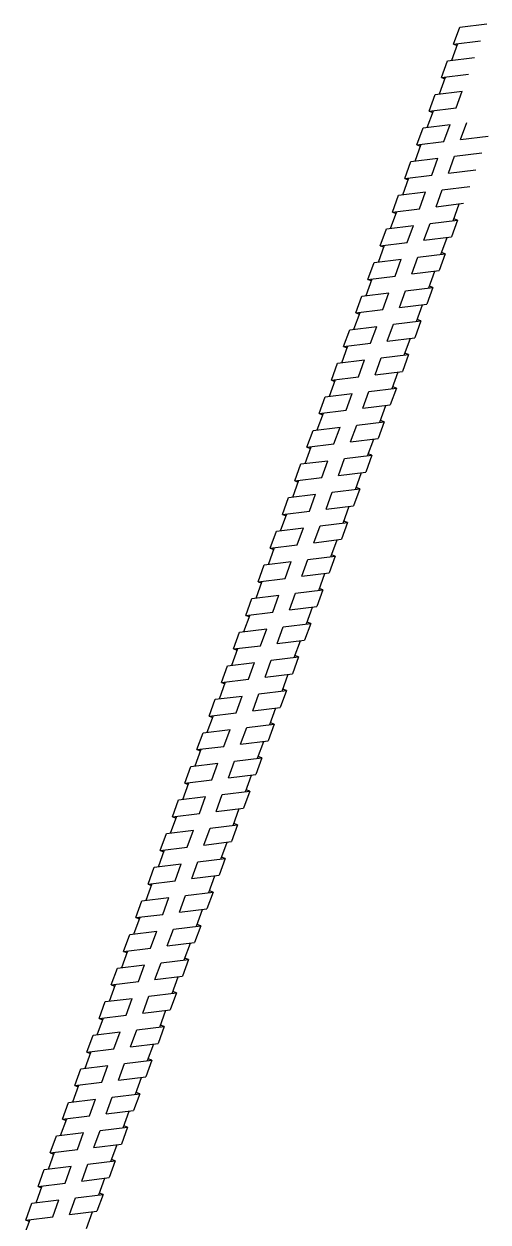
# Model space of a CAD drawing. Header units: millimetres. Extents: x -1985 to 969, y 203 to 500.
# Drawn here: x -1636.5 to -1632.86, y 459.06 to 468.44 of the extents above; entities that cross this region are included whole.
import ezdxf

# ---------------------------------------------------------------- set-up
doc = ezdxf.new("R2010")
doc.units = ezdxf.units.MM
doc.layers.add('ШПАЛА', color=7, linetype='Continuous')

msp = doc.modelspace()

# ---------------------------------------------------------------- linework, layer by layer
at = {"color": 0}
for p, q in [((-1633.1322, 468.2852), (-1633.0843, 468.4167)), ((-1633.2277, 468.0226), (-1633.1799, 468.1542)), ((-1633.3236, 467.7593), (-1633.2757, 467.8909)), ((-1633.4191, 467.4968), (-1633.3712, 467.6284)), ((-1633.515, 467.2335), (-1633.4671, 467.3651)), ((-1633.6108, 466.9702), (-1633.5629, 467.1018)), ((-1633.1018, 466.9069), (-1633.1496, 466.7753)), ((-1633.7066, 466.7069), (-1633.6587, 466.8385)), ((-1633.1977, 466.6433), (-1633.2456, 466.5117)), ((-1633.8026, 466.4434), (-1633.7547, 466.5749)), ((-1633.2935, 466.38), (-1633.3414, 466.2484)), ((-1633.8984, 466.1801), (-1633.8505, 466.3116)), ((-1633.389, 466.1177), (-1633.4369, 465.9862)), ((-1633.9938, 465.9178), (-1633.946, 466.0494)), ((-1634.0897, 465.6545), (-1634.0418, 465.7861)), ((-1633.4848, 465.8544), (-1633.5327, 465.7229)), ((-1633.5804, 465.5919), (-1633.6283, 465.4604)), ((-1634.1852, 465.392), (-1634.1373, 465.5235)), ((-1633.6762, 465.3286), (-1633.7241, 465.1971)), ((-1634.2811, 465.1287), (-1634.2332, 465.2602)), ((-1633.7717, 465.0663), (-1633.8195, 464.9348)), ((-1634.3765, 464.8664), (-1634.3286, 464.9979)), ((-1633.8675, 464.803), (-1633.9154, 464.6715)), ((-1634.4724, 464.6031), (-1634.4245, 464.7346)), ((-1634.5682, 464.3398), (-1634.5203, 464.4713)), ((-1633.9633, 464.5397), (-1634.0112, 464.4082)), ((-1634.0592, 464.2764), (-1634.107, 464.1449)), ((-1634.664, 464.0765), (-1634.6161, 464.208)), ((-1634.1551, 464.0129), (-1634.203, 463.8813)), ((-1634.76, 463.8129), (-1634.7121, 463.9445)), ((-1634.2509, 463.7496), (-1634.2988, 463.618)), ((-1634.8558, 463.5496), (-1634.8079, 463.6812)), ((-1634.3464, 463.4873), (-1634.3943, 463.3557)), ((-1634.9512, 463.2873), (-1634.9034, 463.4189)), ((-1635.0471, 463.0241), (-1634.9992, 463.1556)), ((-1634.4422, 463.224), (-1634.4901, 463.0924)), ((-1634.5378, 462.9615), (-1634.5857, 462.8299)), ((-1635.1426, 462.7615), (-1635.0948, 462.8931)), ((-1634.6336, 462.6982), (-1634.6815, 462.5666)), ((-1635.2385, 462.4982), (-1635.1906, 462.6298)), ((-1634.729, 462.4362), (-1634.7769, 462.3046)), ((-1635.3338, 462.2362), (-1635.2859, 462.3678)), ((-1634.8248, 462.1729), (-1634.8727, 462.0413)), ((-1635.4297, 461.9729), (-1635.3818, 462.1045)), ((-1635.5255, 461.7096), (-1635.4776, 461.8412)), ((-1634.9206, 461.9096), (-1634.9685, 461.778)), ((-1635.6213, 461.4463), (-1635.5734, 461.5779)), ((-1635.0165, 461.6463), (-1635.0643, 461.5147)), ((-1635.1124, 461.3827), (-1635.1603, 461.2511)), ((-1635.7173, 461.1827), (-1635.6694, 461.3143)), ((-1635.2082, 461.1194), (-1635.2561, 460.9878)), ((-1635.8131, 460.9194), (-1635.7652, 461.051)), ((-1635.3037, 460.8571), (-1635.3516, 460.7256)), ((-1635.9086, 460.6572), (-1635.8607, 460.7887)), ((-1636.0044, 460.3939), (-1635.9565, 460.5254)), ((-1635.3995, 460.5938), (-1635.4474, 460.4623)), ((-1636.0999, 460.1314), (-1636.0521, 460.2629)), ((-1635.4951, 460.3313), (-1635.543, 460.1997)), ((-1635.5909, 460.068), (-1635.6388, 459.9364)), ((-1636.1958, 459.8681), (-1636.1479, 459.9996)), ((-1635.6863, 459.8059), (-1635.7342, 459.6743)), ((-1636.2912, 459.6059), (-1636.2433, 459.7375)), ((-1635.7821, 459.5426), (-1635.83, 459.411)), ((-1636.387, 459.3426), (-1636.3391, 459.4742)), ((-1636.4828, 459.0793), (-1636.435, 459.2109)), ((-1635.878, 459.2793), (-1635.9259, 459.1477))]:
    msp.add_line(p, q, dxfattribs=at)
for p, q in [((-1633.0843, 468.4167), (-1632.8725, 468.4427)), ((-1633.1322, 468.2852), (-1632.9204, 468.3112)), ((-1633.1322, 468.2852), (-1633.1041, 468.2749)), ((-1633.1799, 468.1542), (-1632.968, 468.1802)), ((-1633.2277, 468.0226), (-1633.0159, 468.0486)), ((-1633.2277, 468.0226), (-1633.1997, 468.0124)), ((-1633.2757, 467.8909), (-1633.0639, 467.9169)), ((-1633.3236, 467.7593), (-1633.1117, 467.7853)), ((-1633.3236, 467.7593), (-1633.2955, 467.7491)), ((-1633.3712, 467.6284), (-1633.1594, 467.6544)), ((-1633.077, 467.5388), (-1632.8621, 467.5652)), ((-1633.4191, 467.4968), (-1633.2073, 467.5228)), ((-1633.4191, 467.4968), (-1633.3911, 467.4866)), ((-1633.4671, 467.3651), (-1633.2552, 467.3911)), ((-1633.125, 467.4071), (-1632.9101, 467.4335)), ((-1633.1728, 467.2755), (-1632.958, 467.3019)), ((-1633.515, 467.2335), (-1633.3031, 467.2595)), ((-1633.515, 467.2335), (-1633.4869, 467.2233)), ((-1633.5629, 467.1018), (-1633.3511, 467.1278)), ((-1633.2208, 467.1438), (-1633.0059, 467.1702)), ((-1633.6108, 466.9702), (-1633.399, 466.9962)), ((-1633.2687, 467.0122), (-1633.0538, 467.0386)), ((-1633.6108, 466.9702), (-1633.5827, 466.96)), ((-1633.3166, 466.8805), (-1633.1018, 466.9069)), ((-1633.1018, 466.9069), (-1633.1301, 466.9172)), ((-1633.6587, 466.8385), (-1633.4469, 466.8645)), ((-1633.7066, 466.7069), (-1633.4948, 466.7329)), ((-1633.3645, 466.7489), (-1633.1496, 466.7753)), ((-1633.7066, 466.7069), (-1633.6786, 466.6967)), ((-1633.4126, 466.6169), (-1633.1977, 466.6433)), ((-1633.1977, 466.6433), (-1633.226, 466.6536)), ((-1633.7547, 466.5749), (-1633.5428, 466.6009)), ((-1633.8026, 466.4434), (-1633.5907, 466.4694)), ((-1633.8026, 466.4434), (-1633.7745, 466.4331)), ((-1633.4604, 466.4854), (-1633.2456, 466.5117)), ((-1633.8505, 466.3116), (-1633.6387, 466.3376)), ((-1633.5084, 466.3536), (-1633.2935, 466.38)), ((-1633.2935, 466.38), (-1633.3218, 466.3903)), ((-1633.5563, 466.2221), (-1633.3414, 466.2484)), ((-1633.8984, 466.1801), (-1633.6866, 466.2061)), ((-1633.8984, 466.1801), (-1633.8703, 466.1698)), ((-1633.946, 466.0494), (-1633.7341, 466.0754)), ((-1633.6039, 466.0914), (-1633.389, 466.1177)), ((-1633.389, 466.1177), (-1633.4173, 466.128)), ((-1633.6517, 465.9598), (-1633.4369, 465.9862)), ((-1633.9938, 465.9178), (-1633.782, 465.9438)), ((-1633.9938, 465.9178), (-1633.9658, 465.9076)), ((-1634.0418, 465.7861), (-1633.83, 465.8121)), ((-1633.6997, 465.8281), (-1633.4848, 465.8544)), ((-1633.4848, 465.8544), (-1633.5131, 465.8647)), ((-1634.0897, 465.6545), (-1633.8778, 465.6805)), ((-1633.7476, 465.6965), (-1633.5327, 465.7229)), ((-1634.0897, 465.6545), (-1634.0616, 465.6443)), ((-1633.7952, 465.5655), (-1633.5804, 465.5919)), ((-1633.5804, 465.5919), (-1633.6087, 465.6022)), ((-1634.1373, 465.5235), (-1633.9255, 465.5495)), ((-1634.1852, 465.392), (-1633.9734, 465.418)), ((-1633.8431, 465.434), (-1633.6283, 465.4604)), ((-1634.1852, 465.392), (-1634.1572, 465.3817)), ((-1633.8911, 465.3022), (-1633.6762, 465.3286)), ((-1633.6762, 465.3286), (-1633.7045, 465.3389)), ((-1634.2332, 465.2602), (-1634.0213, 465.2862)), ((-1634.2811, 465.1287), (-1634.0692, 465.1547)), ((-1634.2811, 465.1287), (-1634.253, 465.1185)), ((-1633.939, 465.1707), (-1633.7241, 465.1971)), ((-1634.3286, 464.9979), (-1634.1168, 465.0239)), ((-1633.9865, 465.0399), (-1633.7717, 465.0663)), ((-1633.7717, 465.0663), (-1633.8, 465.0766)), ((-1634.0344, 464.9084), (-1633.8195, 464.9348)), ((-1634.3765, 464.8664), (-1634.1647, 464.8924)), ((-1634.3765, 464.8664), (-1634.3485, 464.8562)), ((-1634.4245, 464.7346), (-1634.2126, 464.7606)), ((-1634.0824, 464.7766), (-1633.8675, 464.803)), ((-1633.8675, 464.803), (-1633.8958, 464.8133)), ((-1634.1303, 464.6451), (-1633.9154, 464.6715)), ((-1634.4724, 464.6031), (-1634.2605, 464.6291)), ((-1634.4724, 464.6031), (-1634.4443, 464.5929)), ((-1634.5203, 464.4713), (-1634.3085, 464.4973)), ((-1634.1782, 464.5133), (-1633.9633, 464.5397)), ((-1633.9633, 464.5397), (-1633.9916, 464.55)), ((-1634.2261, 464.3818), (-1634.0112, 464.4082)), ((-1634.5682, 464.3398), (-1634.3564, 464.3658)), ((-1634.5682, 464.3398), (-1634.5401, 464.3296)), ((-1634.274, 464.25), (-1634.0592, 464.2764)), ((-1634.0592, 464.2764), (-1634.0875, 464.2867)), ((-1634.6161, 464.208), (-1634.4043, 464.2341)), ((-1634.664, 464.0765), (-1634.4522, 464.1025)), ((-1634.3219, 464.1185), (-1634.107, 464.1449)), ((-1634.664, 464.0765), (-1634.636, 464.0663)), ((-1634.37, 463.9865), (-1634.1551, 464.0129)), ((-1634.1551, 464.0128), (-1634.1834, 464.0232)), ((-1634.7121, 463.9445), (-1634.5002, 463.9705)), ((-1634.76, 463.8129), (-1634.5481, 463.8389)), ((-1634.76, 463.8129), (-1634.7319, 463.8027)), ((-1634.4179, 463.8549), (-1634.203, 463.8813)), ((-1634.4658, 463.7232), (-1634.2509, 463.7496)), ((-1634.2509, 463.7496), (-1634.2792, 463.7599)), ((-1634.8079, 463.6812), (-1634.5961, 463.7072)), ((-1634.5137, 463.5916), (-1634.2988, 463.618)), ((-1634.8558, 463.5496), (-1634.644, 463.5756)), ((-1634.8558, 463.5496), (-1634.8277, 463.5394)), ((-1634.9034, 463.4189), (-1634.6915, 463.4449)), ((-1634.5613, 463.4609), (-1634.3464, 463.4873)), ((-1634.3464, 463.4873), (-1634.3747, 463.4976)), ((-1634.6091, 463.3294), (-1634.3943, 463.3557)), ((-1634.9512, 463.2873), (-1634.7394, 463.3134)), ((-1634.9512, 463.2873), (-1634.9232, 463.2771)), ((-1634.9992, 463.1556), (-1634.7874, 463.1816)), ((-1634.6571, 463.1976), (-1634.4422, 463.224)), ((-1634.4422, 463.224), (-1634.4705, 463.2343)), ((-1634.705, 463.0661), (-1634.4901, 463.0924)), ((-1635.0471, 463.0241), (-1634.8352, 463.0501)), ((-1635.0471, 463.0241), (-1635.019, 463.0138)), ((-1634.7526, 462.9351), (-1634.5378, 462.9615)), ((-1634.5378, 462.9615), (-1634.5661, 462.9718)), ((-1635.0948, 462.8931), (-1634.8829, 462.9191)), ((-1635.1426, 462.7615), (-1634.9308, 462.7875)), ((-1634.8005, 462.8035), (-1634.5857, 462.8299)), ((-1635.1426, 462.7615), (-1635.1146, 462.7513)), ((-1634.8485, 462.6718), (-1634.6336, 462.6982)), ((-1634.6336, 462.6982), (-1634.6619, 462.7085)), ((-1635.1906, 462.6298), (-1634.9787, 462.6558)), ((-1635.2385, 462.4982), (-1635.0266, 462.5242)), ((-1635.2385, 462.4982), (-1635.2104, 462.488)), ((-1634.8964, 462.5402), (-1634.6815, 462.5666)), ((-1634.9438, 462.4098), (-1634.729, 462.4362)), ((-1634.729, 462.4362), (-1634.7573, 462.4465)), ((-1635.2859, 462.3678), (-1635.0741, 462.3938)), ((-1634.9917, 462.2782), (-1634.7769, 462.3046)), ((-1635.3338, 462.2362), (-1635.122, 462.2622)), ((-1635.3338, 462.2362), (-1635.3058, 462.226)), ((-1635.3818, 462.1045), (-1635.1699, 462.1305)), ((-1635.0397, 462.1465), (-1634.8248, 462.1729)), ((-1634.8248, 462.1729), (-1634.8531, 462.1832)), ((-1635.0876, 462.0149), (-1634.8727, 462.0413)), ((-1635.4297, 461.9729), (-1635.2178, 461.9989)), ((-1635.4297, 461.9729), (-1635.4016, 461.9627)), ((-1635.4776, 461.8412), (-1635.2658, 461.8672)), ((-1635.1355, 461.8832), (-1634.9206, 461.9096)), ((-1634.9206, 461.9096), (-1634.9489, 461.9199)), ((-1635.1834, 461.7516), (-1634.9685, 461.778)), ((-1635.5255, 461.7096), (-1635.3137, 461.7356)), ((-1635.5255, 461.7096), (-1635.4974, 461.6994)), ((-1635.0165, 461.6463), (-1635.0448, 461.6566)), ((-1635.5734, 461.5779), (-1635.3616, 461.6039)), ((-1635.2313, 461.6199), (-1635.0165, 461.6463)), ((-1635.6213, 461.4463), (-1635.4095, 461.4723)), ((-1635.2792, 461.4883), (-1635.0643, 461.5147)), ((-1635.6213, 461.4463), (-1635.5933, 461.4361)), ((-1635.3273, 461.3563), (-1635.1124, 461.3827)), ((-1635.1124, 461.3827), (-1635.1407, 461.393)), ((-1635.6694, 461.3143), (-1635.4575, 461.3403)), ((-1635.7173, 461.1827), (-1635.5054, 461.2087)), ((-1635.7173, 461.1827), (-1635.6892, 461.1725)), ((-1635.3752, 461.2247), (-1635.1603, 461.2511)), ((-1635.4231, 461.093), (-1635.2082, 461.1194)), ((-1635.2082, 461.1194), (-1635.2365, 461.1297)), ((-1635.7652, 461.051), (-1635.5534, 461.077)), ((-1635.8131, 460.9194), (-1635.6013, 460.9455)), ((-1635.8131, 460.9194), (-1635.785, 460.9092)), ((-1635.471, 460.9614), (-1635.2561, 460.9878)), ((-1635.8607, 460.7887), (-1635.6488, 460.8147)), ((-1635.5186, 460.8307), (-1635.3037, 460.8571)), ((-1635.3037, 460.8571), (-1635.332, 460.8674)), ((-1635.5664, 460.6992), (-1635.3516, 460.7256)), ((-1635.9086, 460.6572), (-1635.6967, 460.6832)), ((-1635.9086, 460.6572), (-1635.8805, 460.647)), ((-1635.9565, 460.5254), (-1635.7447, 460.5515)), ((-1635.6144, 460.5674), (-1635.3995, 460.5938)), ((-1635.3995, 460.5938), (-1635.4278, 460.6041)), ((-1635.6623, 460.4359), (-1635.4474, 460.4623)), ((-1636.0044, 460.3939), (-1635.7925, 460.4199)), ((-1636.0044, 460.3939), (-1635.9763, 460.3837)), ((-1635.4951, 460.3313), (-1635.5234, 460.3416)), ((-1636.0521, 460.2629), (-1635.8402, 460.2889)), ((-1635.7099, 460.3049), (-1635.4951, 460.3313)), ((-1636.0999, 460.1314), (-1635.8881, 460.1574)), ((-1635.7578, 460.1734), (-1635.543, 460.1997)), ((-1636.0999, 460.1314), (-1636.0719, 460.1211)), ((-1635.8058, 460.0416), (-1635.5909, 460.068)), ((-1635.5909, 460.068), (-1635.6192, 460.0783)), ((-1636.1479, 459.9996), (-1635.9361, 460.0256)), ((-1636.1958, 459.8681), (-1635.9839, 459.8941)), ((-1636.1958, 459.8681), (-1636.1677, 459.8578)), ((-1635.8537, 459.9101), (-1635.6388, 459.9364)), ((-1635.9012, 459.7795), (-1635.6863, 459.8059)), ((-1635.6863, 459.8059), (-1635.7146, 459.8162)), ((-1636.2433, 459.7375), (-1636.0315, 459.7635)), ((-1636.2912, 459.6059), (-1636.0793, 459.6319)), ((-1636.2912, 459.6059), (-1636.2631, 459.5957)), ((-1635.9491, 459.6479), (-1635.7342, 459.6743)), ((-1636.3391, 459.4742), (-1636.1273, 459.5002)), ((-1635.997, 459.5162), (-1635.7821, 459.5426)), ((-1635.7821, 459.5426), (-1635.8105, 459.5529)), ((-1636.0449, 459.3846), (-1635.83, 459.411)), ((-1636.387, 459.3426), (-1636.1752, 459.3687)), ((-1636.387, 459.3426), (-1636.3589, 459.3324)), ((-1636.435, 459.2109), (-1636.2231, 459.2369)), ((-1636.0928, 459.2529), (-1635.878, 459.2793)), ((-1635.878, 459.2793), (-1635.9063, 459.2896)), ((-1636.1407, 459.1213), (-1635.9259, 459.1477)), ((-1636.4828, 459.0793), (-1636.271, 459.1053)), ((-1636.4828, 459.0793), (-1636.4548, 459.0691))]:
    msp.add_line(p, q)
at = {"layer": 'ШПАЛА', "color": 0}
for p, q in [((-1633.1466, 468.1583), (-1633.0989, 468.2892)), ((-1633.2424, 467.895), (-1633.1945, 468.0267)), ((-1633.1117, 467.7853), (-1633.0639, 467.9169)), ((-1633.338, 467.6325), (-1633.2903, 467.7634)), ((-1633.2073, 467.5228), (-1633.1594, 467.6544)), ((-1633.077, 467.5388), (-1633.0291, 467.6704)), ((-1633.4338, 467.3692), (-1633.3858, 467.5009)), ((-1633.3031, 467.2595), (-1633.2552, 467.3911)), ((-1633.1728, 467.2755), (-1633.125, 467.4071)), ((-1633.5296, 467.1059), (-1633.4817, 467.2376)), ((-1633.399, 466.9962), (-1633.3511, 467.1278)), ((-1633.2687, 467.0122), (-1633.2208, 467.1438)), ((-1633.1353, 466.9028), (-1633.0874, 467.0345)), ((-1633.6255, 466.8426), (-1633.5775, 466.9743)), ((-1633.4948, 466.7329), (-1633.4469, 466.8645)), ((-1633.3645, 466.7489), (-1633.3166, 466.8805)), ((-1633.2313, 466.6392), (-1633.1832, 466.7712)), ((-1633.7214, 466.579), (-1633.6733, 466.711)), ((-1633.5907, 466.4694), (-1633.5428, 466.6009)), ((-1633.4604, 466.4854), (-1633.4126, 466.6169)), ((-1633.8172, 466.3157), (-1633.7693, 466.4474)), ((-1633.3271, 466.3759), (-1633.2791, 466.5076)), ((-1633.6866, 466.2061), (-1633.6387, 466.3376)), ((-1633.5563, 466.2221), (-1633.5084, 466.3536)), ((-1633.4225, 466.1136), (-1633.375, 466.2443)), ((-1633.9127, 466.0534), (-1633.8651, 466.1841)), ((-1633.782, 465.9438), (-1633.7341, 466.0754)), ((-1633.6517, 465.9598), (-1633.6039, 466.0914)), ((-1633.5184, 465.8503), (-1633.4704, 465.9821)), ((-1634.0085, 465.7901), (-1633.9606, 465.9219)), ((-1633.8778, 465.6805), (-1633.83, 465.8121)), ((-1633.7476, 465.6965), (-1633.6997, 465.8281)), ((-1633.6139, 465.5878), (-1633.5663, 465.7188)), ((-1634.1041, 465.5276), (-1634.0564, 465.6586)), ((-1633.9734, 465.418), (-1633.9255, 465.5495)), ((-1633.8431, 465.434), (-1633.7952, 465.5655)), ((-1633.7098, 465.3245), (-1633.6618, 465.4562)), ((-1634.1999, 465.2643), (-1634.152, 465.3961)), ((-1634.0692, 465.1547), (-1634.0213, 465.2862)), ((-1633.939, 465.1707), (-1633.8911, 465.3022)), ((-1634.2954, 465.002), (-1634.2478, 465.1328)), ((-1633.8052, 465.0622), (-1633.7576, 465.1929)), ((-1634.1647, 464.8924), (-1634.1168, 465.0239)), ((-1634.0344, 464.9084), (-1633.9865, 465.0399)), ((-1633.9011, 464.7989), (-1633.8531, 464.9306)), ((-1634.3912, 464.7387), (-1634.3433, 464.8705)), ((-1634.2605, 464.6291), (-1634.2126, 464.7606)), ((-1634.1303, 464.6451), (-1634.0824, 464.7766)), ((-1633.9969, 464.5356), (-1633.9489, 464.6674)), ((-1634.487, 464.4754), (-1634.4391, 464.6072)), ((-1634.3564, 464.3658), (-1634.3085, 464.4973)), ((-1634.2261, 464.3818), (-1634.1782, 464.5133)), ((-1634.0927, 464.2723), (-1634.0448, 464.404)), ((-1634.5829, 464.2121), (-1634.5349, 464.3439)), ((-1634.4522, 464.1025), (-1634.4043, 464.2341)), ((-1634.3219, 464.1185), (-1634.274, 464.25)), ((-1634.1887, 464.0087), (-1634.1406, 464.1408)), ((-1634.6788, 463.9485), (-1634.6307, 464.0806)), ((-1634.5481, 463.8389), (-1634.5002, 463.9705)), ((-1634.4179, 463.8549), (-1634.37, 463.9865)), ((-1634.7746, 463.6853), (-1634.7267, 463.817)), ((-1634.2845, 463.7454), (-1634.2365, 463.8772)), ((-1634.5137, 463.5916), (-1634.4658, 463.7232)), ((-1634.644, 463.5756), (-1634.5961, 463.7072)), ((-1634.8701, 463.423), (-1634.8225, 463.5537)), ((-1634.3799, 463.4832), (-1634.3324, 463.6139)), ((-1634.7394, 463.3134), (-1634.6915, 463.4449)), ((-1634.6091, 463.3294), (-1634.5613, 463.4609)), ((-1634.4758, 463.2199), (-1634.4278, 463.3516)), ((-1634.9659, 463.1597), (-1634.918, 463.2914)), ((-1634.8352, 463.0501), (-1634.7874, 463.1816)), ((-1634.705, 463.0661), (-1634.6571, 463.1976)), ((-1634.5713, 462.9573), (-1634.5237, 463.0883)), ((-1635.0615, 462.8972), (-1635.0138, 463.0281)), ((-1634.9308, 462.7875), (-1634.8829, 462.9191)), ((-1634.8005, 462.8035), (-1634.7526, 462.9351)), ((-1634.6672, 462.694), (-1634.6192, 462.8258)), ((-1635.1573, 462.6339), (-1635.1094, 462.7656)), ((-1635.0266, 462.5242), (-1634.9787, 462.6558)), ((-1634.8964, 462.5402), (-1634.8485, 462.6718)), ((-1635.2527, 462.3719), (-1635.2052, 462.5023)), ((-1634.7625, 462.432), (-1634.715, 462.5625)), ((-1634.9917, 462.2782), (-1634.9438, 462.4098)), ((-1635.122, 462.2622), (-1635.0741, 462.3938)), ((-1635.3485, 462.1086), (-1635.3006, 462.2403)), ((-1634.8584, 462.1687), (-1634.8104, 462.3005)), ((-1635.2178, 461.9989), (-1635.1699, 462.1305)), ((-1635.0876, 462.0149), (-1635.0397, 462.1465)), ((-1634.9542, 461.9054), (-1634.9062, 462.0372)), ((-1635.4443, 461.8453), (-1635.3964, 461.977)), ((-1635.3137, 461.7356), (-1635.2658, 461.8672)), ((-1635.1834, 461.7516), (-1635.1355, 461.8832)), ((-1635.05, 461.6421), (-1635.0021, 461.7739)), ((-1635.5402, 461.582), (-1635.4922, 461.7137)), ((-1635.4095, 461.4723), (-1635.3616, 461.6039)), ((-1635.2792, 461.4883), (-1635.2313, 461.6199)), ((-1635.146, 461.3786), (-1635.0979, 461.5106)), ((-1635.6361, 461.3184), (-1635.5881, 461.4504)), ((-1635.5054, 461.2087), (-1635.4575, 461.3403)), ((-1635.3752, 461.2247), (-1635.3273, 461.3563)), ((-1635.7319, 461.0551), (-1635.684, 461.1868)), ((-1635.2418, 461.1153), (-1635.1938, 461.247)), ((-1635.471, 460.9614), (-1635.4231, 461.093)), ((-1635.6013, 460.9455), (-1635.5534, 461.077)), ((-1635.8274, 460.7928), (-1635.7798, 460.9235)), ((-1635.3372, 460.853), (-1635.2897, 460.9837)), ((-1635.6967, 460.6832), (-1635.6488, 460.8147)), ((-1635.5664, 460.6992), (-1635.5186, 460.8307)), ((-1635.4331, 460.5897), (-1635.3851, 460.7214)), ((-1635.9232, 460.5295), (-1635.8753, 460.6613)), ((-1635.7925, 460.4199), (-1635.7447, 460.5515)), ((-1635.6623, 460.4359), (-1635.6144, 460.5674)), ((-1635.5286, 460.3272), (-1635.481, 460.4582)), ((-1636.0188, 460.267), (-1635.9711, 460.398)), ((-1635.8881, 460.1574), (-1635.8402, 460.2889)), ((-1635.7578, 460.1734), (-1635.7099, 460.3049)), ((-1635.6245, 460.0639), (-1635.5765, 460.1956)), ((-1636.1146, 460.0037), (-1636.0667, 460.1354)), ((-1635.9839, 459.8941), (-1635.9361, 460.0256)), ((-1635.8537, 459.9101), (-1635.8058, 460.0416)), ((-1636.21, 459.7416), (-1636.1625, 459.8721)), ((-1635.7199, 459.8018), (-1635.6723, 459.9323)), ((-1635.9491, 459.6479), (-1635.9012, 459.7795)), ((-1636.0793, 459.6319), (-1636.0315, 459.7635)), ((-1636.3058, 459.4783), (-1636.2579, 459.61)), ((-1635.8157, 459.5385), (-1635.7678, 459.6702)), ((-1636.1752, 459.3687), (-1636.1273, 459.5002)), ((-1636.0449, 459.3846), (-1635.997, 459.5162)), ((-1635.9115, 459.2752), (-1635.8636, 459.4069)), ((-1636.4017, 459.215), (-1636.3537, 459.3467)), ((-1636.271, 459.1053), (-1636.2231, 459.2369)), ((-1636.1407, 459.1213), (-1636.0928, 459.2529)), ((-1636.0074, 459.0119), (-1635.9594, 459.1436)), ((-1636.4975, 458.9517), (-1636.4496, 459.0834))]:
    msp.add_line(p, q, dxfattribs=at)

doc.saveas('drawing.dxf')
